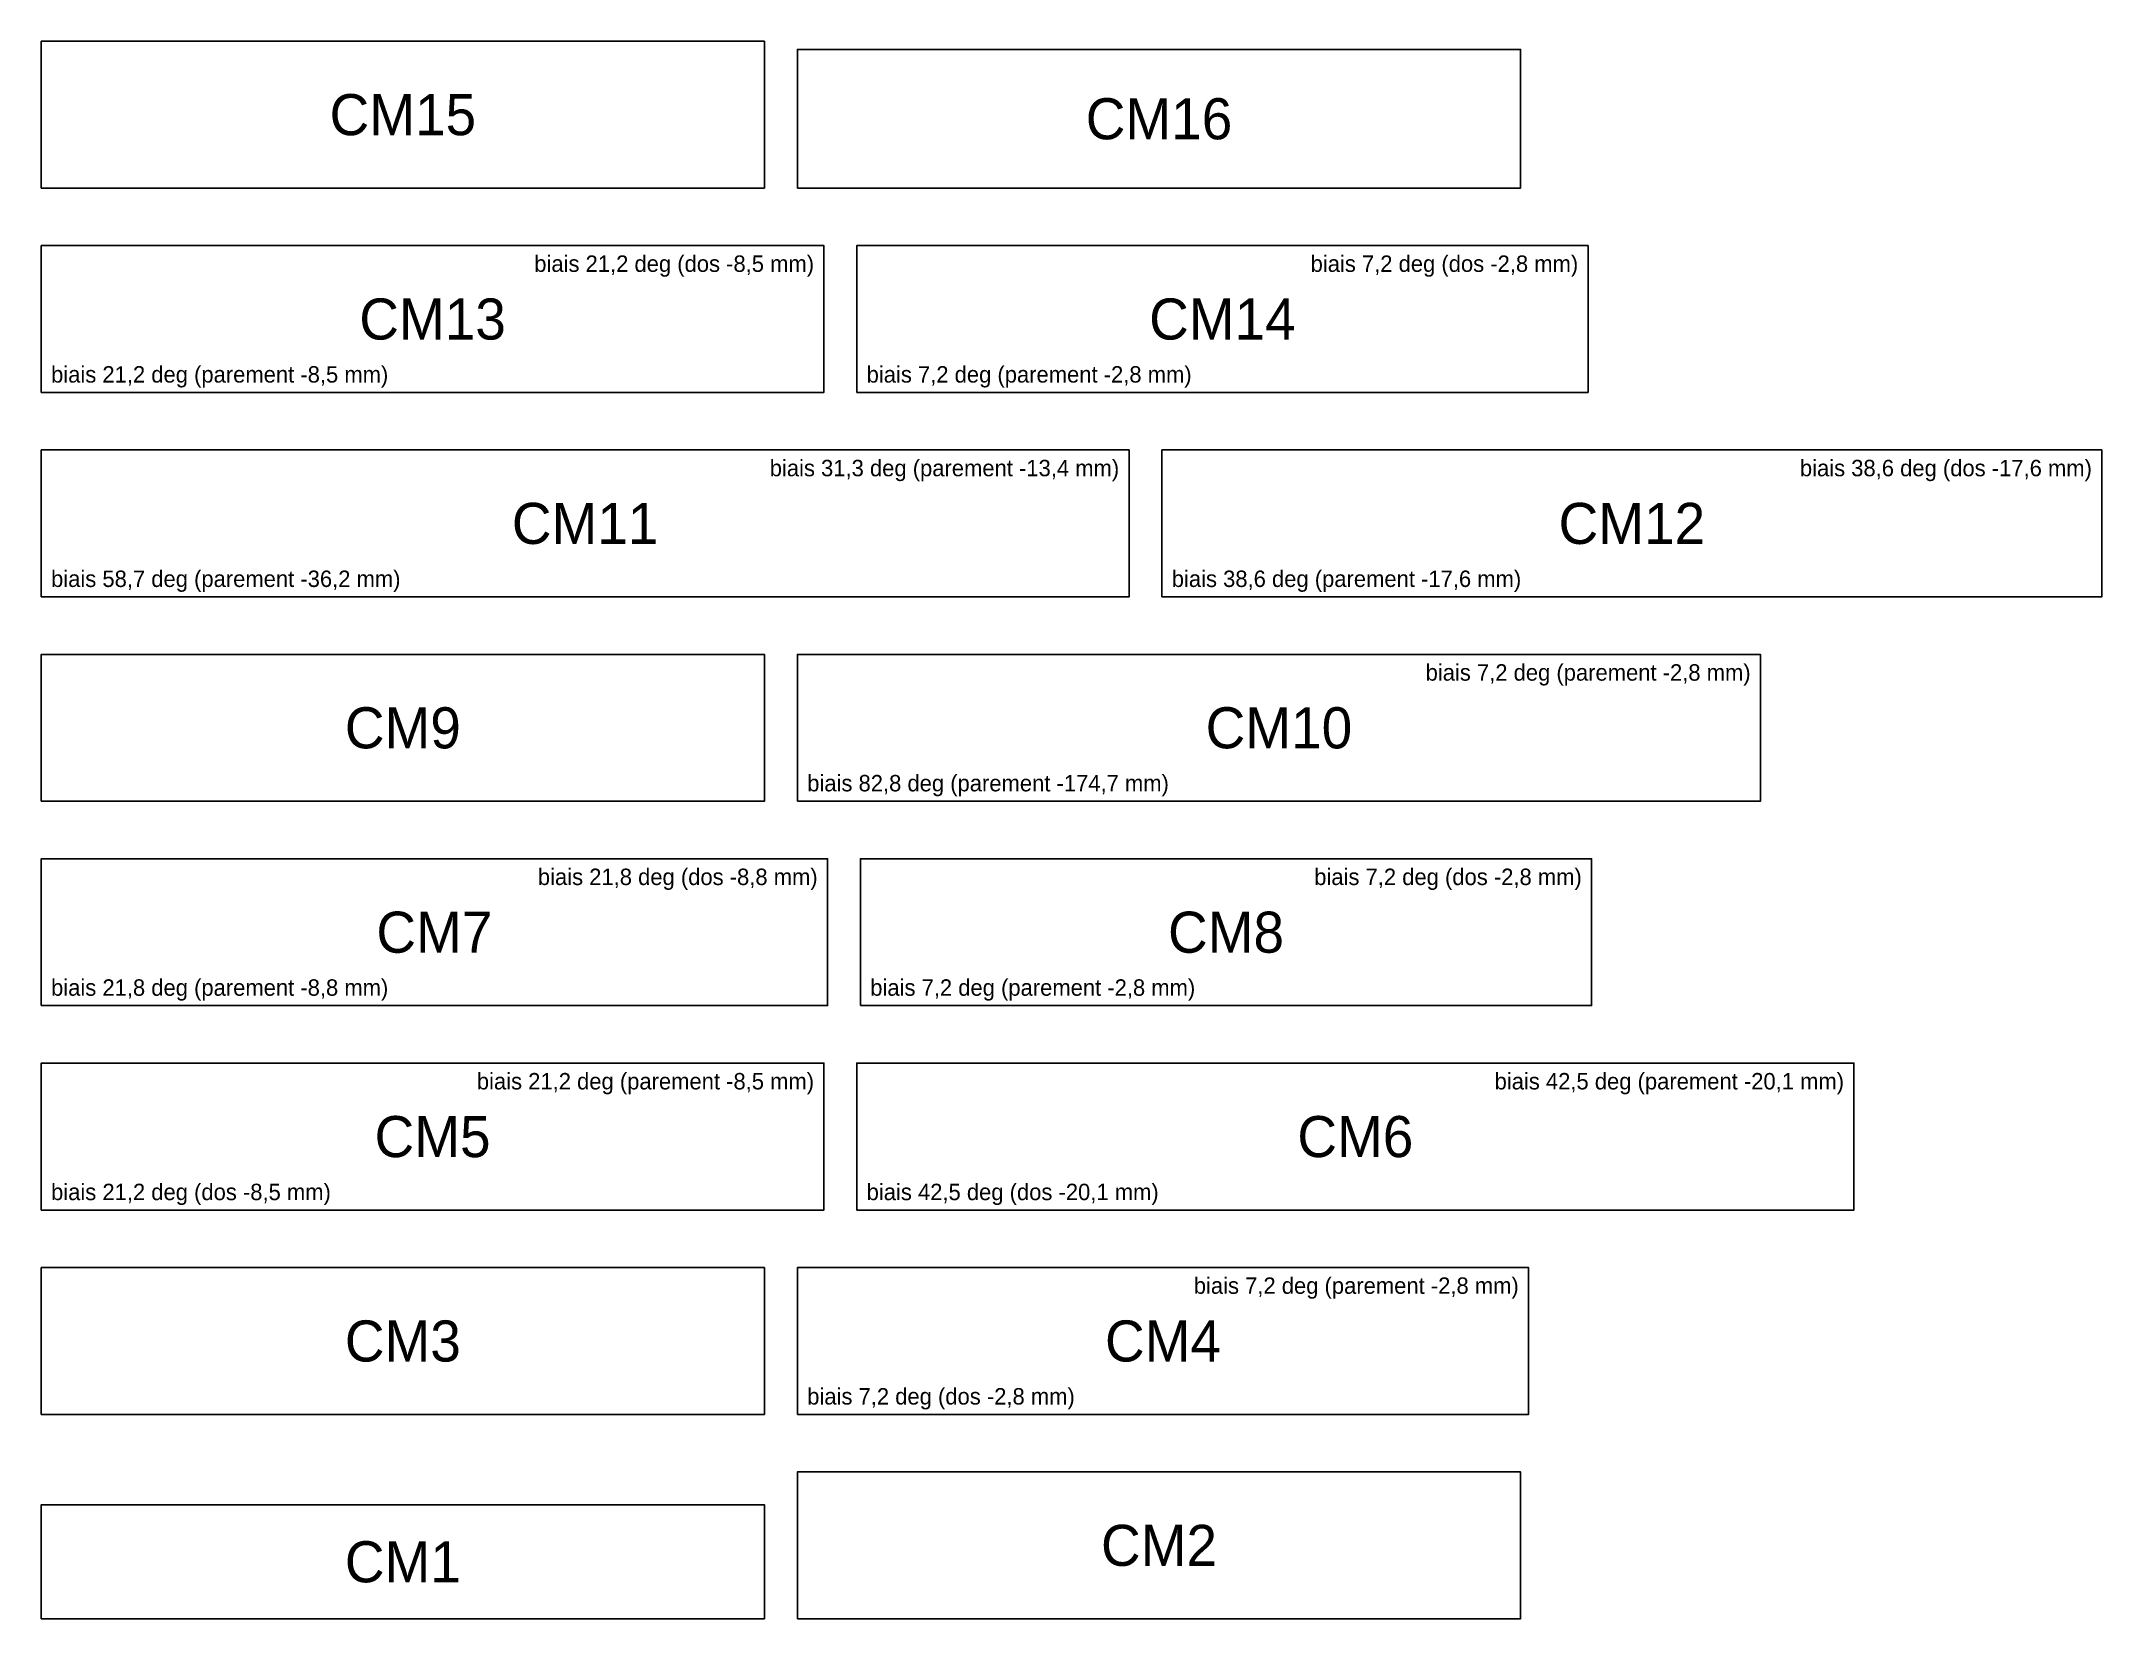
# Model space of a CAD drawing. Header units: millimetres. Extents: x 0 to 2507, y 0 to 1920.
import ezdxf
from ezdxf.enums import TextEntityAlignment as Align

# ---------------------------------------------------------------- set-up
doc = ezdxf.new("R2010")
doc.units = ezdxf.units.MM
doc.layers.add('DECOUPE', color=7, linetype='CONTINUOUS')
doc.layers.add('TEXTE', color=3, linetype='CONTINUOUS')

msp = doc.modelspace()

# ---------------------------------------------------------------- linework, layer by layer
at = {"layer": 'DECOUPE'}
for points in [[(0, 1741.25), (880, 1741.25), (880, 1920), (0, 1920)], [(920, 1741.25), (1800, 1741.25), (1800, 1910), (920, 1910)], [(0, 1492.5), (952.306, 1492.5), (952.306, 1671.25), (0, 1671.25)], [(992.306, 1492.5), (1882.005, 1492.5), (1882.005, 1671.25), (992.306, 1671.25)], [(0, 1243.75), (1323.534, 1243.75), (1323.534, 1422.5), (0, 1422.5)], [(1363.534, 1243.75), (2507.053, 1243.75), (2507.053, 1422.5), (1363.534, 1422.5)], [(0, 995), (880, 995), (880, 1173.75), (0, 1173.75)], [(920, 995), (2091.798, 995), (2091.798, 1173.75), (920, 1173.75)], [(0, 746.25), (956.685, 746.25), (956.685, 925), (0, 925)], [(996.685, 746.25), (1886.384, 746.25), (1886.384, 925), (996.685, 925)], [(0, 497.5), (952.306, 497.5), (952.306, 676.25), (0, 676.25)], [(992.306, 497.5), (2205.447, 497.5), (2205.447, 676.25), (992.306, 676.25)], [(0, 248.75), (880, 248.75), (880, 427.5), (0, 427.5)], [(920, 248.75), (1809.699, 248.75), (1809.699, 427.5), (920, 427.5)], [(920, 0), (1800, 0), (1800, 178.75), (920, 178.75)], [(0, 0), (880, 0), (880, 138.75), (0, 138.75)]]:
    msp.add_lwpolyline(points, close=True, dxfattribs=at)

# ---------------------------------------------------------------- texts
at = {"layer": 'TEXTE'}
for s, p in [('CM15', (440, 1830.625)), ('CM16', (1360, 1825.625)), ('CM13', (476.153, 1581.875)), ('CM14', (1437.155, 1581.875)), ('CM11', (661.767, 1333.125)), ('CM12', (1935.293, 1333.125)), ('CM9', (440, 1084.375)), ('CM10', (1505.899, 1084.375)), ('CM7', (478.343, 835.625)), ('CM8', (1441.535, 835.625)), ('CM5', (476.153, 586.875)), ('CM6', (1598.876, 586.875)), ('CM3', (440, 338.125)), ('CM4', (1364.849, 338.125)), ('CM2', (1360, 89.375)), ('CM1', (440, 69.375))]:
    msp.add_text(s, height=50, dxfattribs=at).set_placement(p, align=Align.MIDDLE_CENTER)
for s, p in [('biais 21,2 deg (dos -8,5 mm)', (940.306, 1639.25)), ('biais 7,2 deg (dos -2,8 mm)', (1870.005, 1639.25)), ('biais 31,3 deg (parement -13,4 mm)', (1311.534, 1390.5)), ('biais 38,6 deg (dos -17,6 mm)', (2495.053, 1390.5)), ('biais 7,2 deg (parement -2,8 mm)', (2079.798, 1141.75)), ('biais 21,8 deg (dos -8,8 mm)', (944.685, 893)), ('biais 7,2 deg (dos -2,8 mm)', (1874.384, 893)), ('biais 21,2 deg (parement -8,5 mm)', (940.306, 644.25)), ('biais 42,5 deg (parement -20,1 mm)', (2193.447, 644.25)), ('biais 7,2 deg (parement -2,8 mm)', (1797.699, 395.5))]:
    msp.add_text(s, height=20, dxfattribs=at).set_placement(p, align=Align.RIGHT)
for s, p in [('biais 21,2 deg (parement -8,5 mm)', (12, 1504.5)), ('biais 7,2 deg (parement -2,8 mm)', (1004.306, 1504.5)), ('biais 58,7 deg (parement -36,2 mm)', (12, 1255.75)), ('biais 38,6 deg (parement -17,6 mm)', (1375.534, 1255.75)), ('biais 82,8 deg (parement -174,7 mm)', (932, 1007)), ('biais 21,8 deg (parement -8,8 mm)', (12, 758.25)), ('biais 7,2 deg (parement -2,8 mm)', (1008.685, 758.25)), ('biais 21,2 deg (dos -8,5 mm)', (12, 509.5)), ('biais 42,5 deg (dos -20,1 mm)', (1004.306, 509.5)), ('biais 7,2 deg (dos -2,8 mm)', (932, 260.75))]:
    msp.add_text(s, height=20, dxfattribs=at).set_placement(p)

doc.saveas('drawing.dxf')
